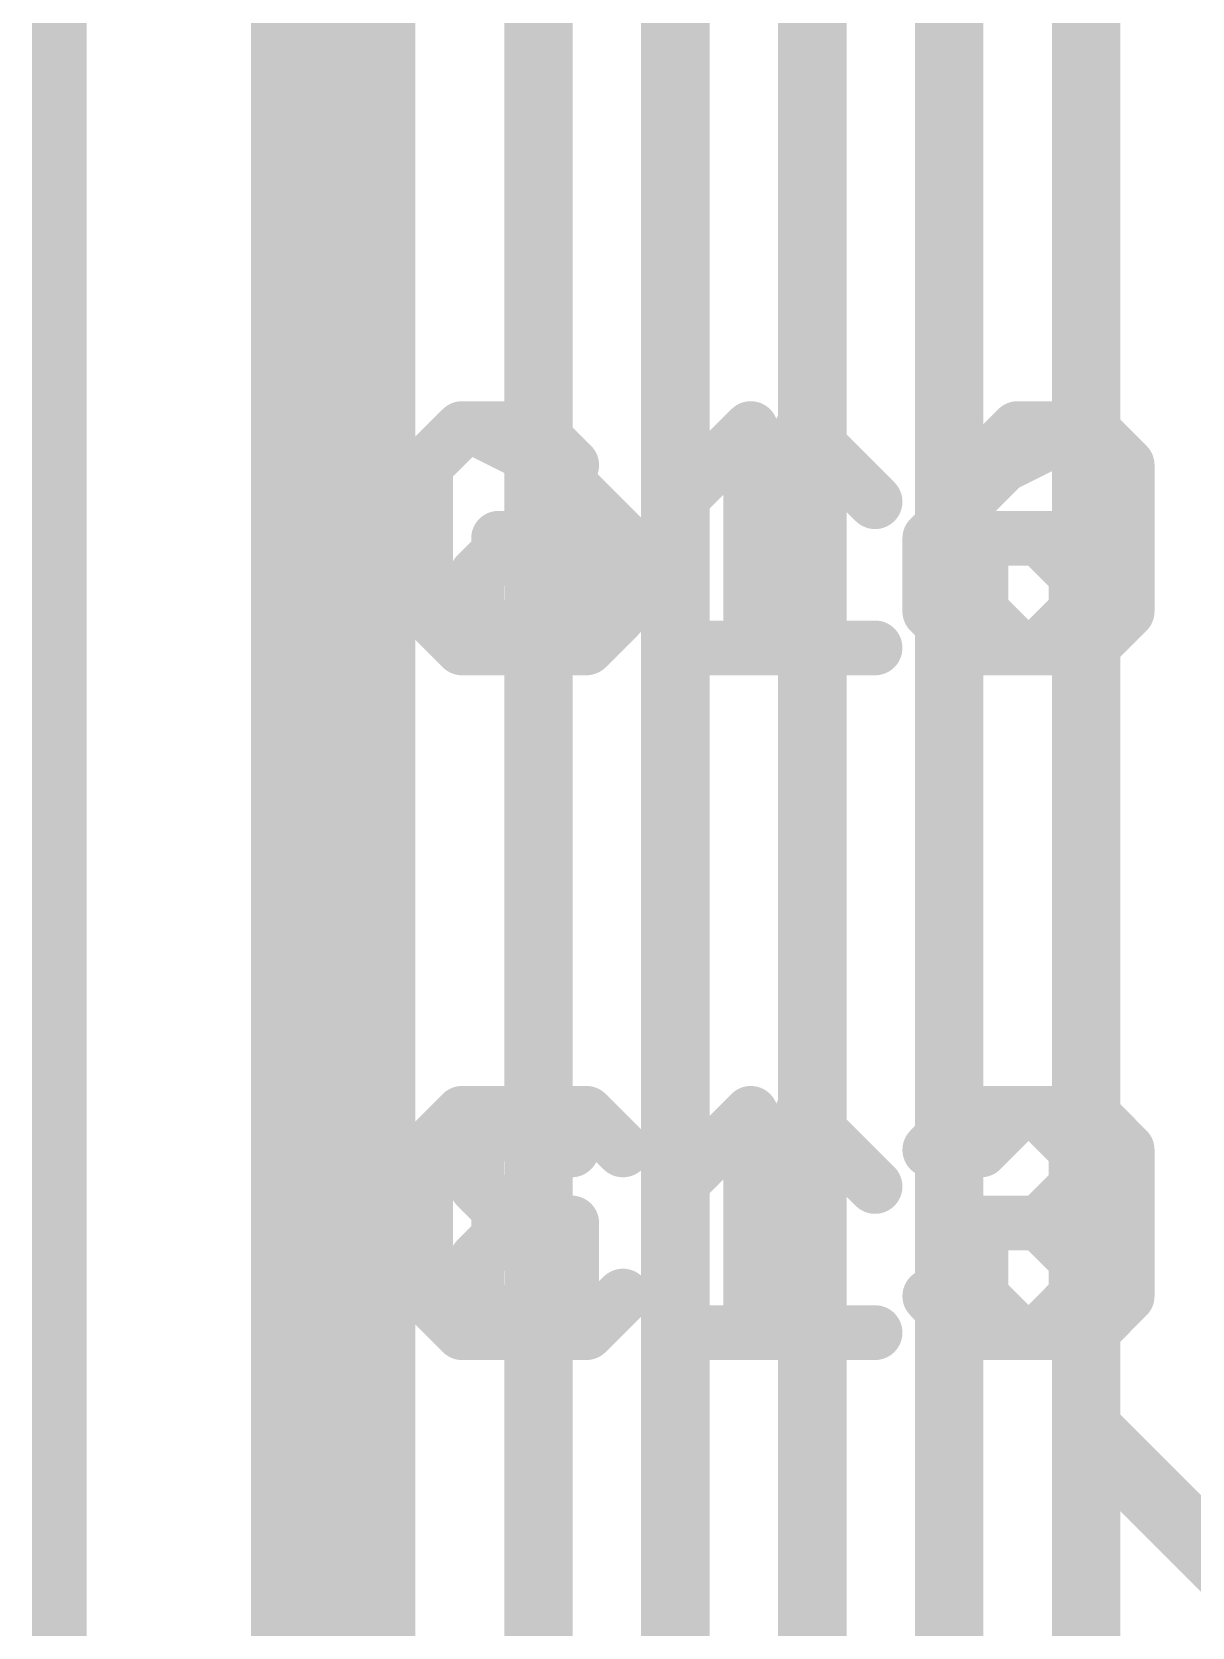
# Model space of a CAD drawing. Extents: x -1 to 106, y -18 to 72.
# Drawn here: x 31.39 to 35.7, y 35.59 to 41.5 of the extents above; entities that cross this region are included whole.
import ezdxf

# ---------------------------------------------------------------- set-up
doc = ezdxf.new("R2010")
doc.units = 0
for name, color, linetype in [('1', 12, 'CONTINUOUS'), ('16', 132, 'CONTINUOUS'), ('20', 53, 'CONTINUOUS'), ('21', 41, 'CONTINUOUS'), ('22', 40, 'CONTINUOUS')]:
    doc.layers.add(name, color=color, linetype=linetype)

msp = doc.modelspace()

# ---------------------------------------------------------------- linework, layer by layer
at = {"layer": '1'}
for points, const_width in [([(35.306, 36.322), (35.306, 46.99)], 0.254), ([(34.798, 35.306), (34.798, 46.736)], 0.254), ([(34.29, 34.29), (34.29, 46.482)], 0.254), ([(33.782, 32.766), (33.782, 46.228)], 0.254), ([(33.274, 30.226), (33.274, 45.466)], 0.254), ([(32.512, 7.112), (32.512, 44.196)], 0.6096), ([(31.496, 1.27), (31.496, 43.434)], 0.2032), ([(35.814, 35.814), (35.306, 36.322)], 0.254), ([(40.386, 35.814), (35.814, 35.814)], 0.254)]:
    msp.add_lwpolyline(points, dxfattribs=dict(at, const_width=const_width))
at = {"layer": '1', "const_width": 0.127}
for points in [[(35.3509, 36.3669, 1), (35.2611, 36.2771)], [(35.2425, 36.322, 1), (35.3695, 36.322)], [(35.814, 35.8775, 1), (35.814, 35.7505)]]:
    msp.add_lwpolyline(points, format="xyb", dxfattribs=at)
at = {"layer": '16'}
for points, const_width in [([(32.512, 4.572), (32.512, 44.704)], 0.6096), ([(33.274, 8.382), (33.274, 43.688)], 0.254), ([(33.782, 10.922), (33.782, 43.434)], 0.254), ([(31.496, 43.434), (31.496, 1.27)], 0.2032), ([(34.29, 18.542), (34.29, 43.18)], 0.254), ([(34.798, 22.606), (34.798, 42.926)], 0.254), ([(35.306, 25.146), (35.306, 42.672)], 0.254)]:
    msp.add_lwpolyline(points, dxfattribs=dict(at, const_width=const_width))
at = {"layer": '20', "const_width": 0.2032}
msp.add_lwpolyline([(31.496, 43.434), (31.496, 1.27)], dxfattribs=at)
at = {"layer": '21', "const_width": 0.2032}
for points in [[(32.9906, 40.0311), (32.855, 39.8955)], [(33.2618, 40.0311), (32.9906, 40.0311)], [(33.3974, 39.8955), (33.2618, 40.0311)], [(33.7906, 39.7599), (34.0617, 40.0311)], [(34.0617, 40.0311), (34.0617, 39.2176)], [(35.2684, 40.0311), (34.9972, 39.8955)], [(32.855, 39.8955), (32.855, 39.3532)], [(34.9972, 39.8955), (34.7261, 39.6243)], [(33.3974, 39.6243), (33.1262, 39.6243)], [(33.3974, 39.3532), (33.3974, 39.6243)], [(34.7261, 39.6243), (34.7261, 39.3532)], [(35.1328, 39.6243), (34.7261, 39.6243)], [(35.2684, 39.4888), (35.1328, 39.6243)], [(35.2684, 39.3532), (35.2684, 39.4888)], [(32.855, 39.3532), (32.9906, 39.2176)], [(33.2618, 39.2176), (33.3974, 39.3532)], [(34.7261, 39.3532), (34.8617, 39.2176)], [(35.1328, 39.2176), (35.2684, 39.3532)], [(32.9906, 39.2176), (33.2618, 39.2176)], [(33.7906, 39.2176), (34.3329, 39.2176)], [(34.8617, 39.2176), (35.1328, 39.2176)], [(32.9906, 37.4911), (32.855, 37.3555)], [(33.2618, 37.4911), (32.9906, 37.4911)], [(33.3974, 37.3555), (33.2618, 37.4911)], [(33.7906, 37.2199), (34.0617, 37.4911)], [(34.0617, 37.4911), (34.0617, 36.6776)], [(34.7261, 37.3555), (34.8617, 37.4911)], [(34.8617, 37.4911), (35.1328, 37.4911)], [(35.1328, 37.4911), (35.2684, 37.3555)], [(32.855, 37.3555), (32.855, 36.8132)], [(35.2684, 37.3555), (35.2684, 37.2199)], [(35.2684, 37.2199), (35.1328, 37.0843)], [(33.3974, 37.0843), (33.1262, 37.0843)], [(33.3974, 36.8132), (33.3974, 37.0843)], [(35.1328, 37.0843), (34.9972, 37.0843)], [(35.1328, 37.0843), (35.2684, 36.9488)], [(35.2684, 36.9488), (35.2684, 36.8132)], [(32.855, 36.8132), (32.9906, 36.6776)], [(33.2618, 36.6776), (33.3974, 36.8132)], [(34.8617, 36.6776), (34.7261, 36.8132)], [(35.2684, 36.8132), (35.1328, 36.6776)], [(32.9906, 36.6776), (33.2618, 36.6776)], [(33.7906, 36.6776), (34.3329, 36.6776)], [(35.1328, 36.6776), (34.8617, 36.6776)]]:
    msp.add_lwpolyline(points, dxfattribs=at)
at = {"layer": '21', "const_width": 0.1016}
for points in [[(32.9906, 40.0819, 1), (32.9906, 39.9803)], [(33.0265, 39.9952, 1), (32.9547, 40.067)], [(33.2977, 40.067, 1), (33.2259, 39.9952)], [(33.2618, 39.9803, 1), (33.2618, 40.0819)], [(34.1125, 40.0311, 1), (34.0109, 40.0311)], [(34.0976, 39.9952, 1), (34.0258, 40.067)], [(35.2911, 39.9857, 1), (35.2457, 40.0765)], [(32.9058, 39.8955, 1), (32.8042, 39.8955)], [(32.8191, 39.9314, 1), (32.891, 39.8596)], [(33.3615, 39.8596, 1), (33.4333, 39.9314)], [(34.9745, 39.9409, 1), (35.02, 39.8501)], [(35.0332, 39.8596, 1), (34.9613, 39.9314)], [(33.7546, 39.7958, 1), (33.8265, 39.724)], [(33.1262, 39.6751, 1), (33.1262, 39.5735)], [(33.4482, 39.6243, 1), (33.3466, 39.6243)], [(33.3974, 39.5735, 1), (33.3974, 39.6751)], [(34.7769, 39.6243, 1), (34.6753, 39.6243)], [(34.7261, 39.6751, 1), (34.7261, 39.5735)], [(34.6902, 39.6603, 1), (34.762, 39.5884)], [(35.1687, 39.6603, 1), (35.0969, 39.5884)], [(35.1328, 39.5735, 1), (35.1328, 39.6751)], [(35.3192, 39.4888, 1), (35.2176, 39.4888)], [(35.2325, 39.4528, 1), (35.3043, 39.5247)], [(32.891, 39.3891, 1), (32.8191, 39.3173)], [(33.4333, 39.3173, 1), (33.3615, 39.3891)], [(34.762, 39.3891, 1), (34.6902, 39.3173)], [(35.3043, 39.3173, 1), (35.2325, 39.3891)], [(32.8042, 39.3532, 1), (32.9058, 39.3532)], [(33.3466, 39.3532, 1), (33.4482, 39.3532)], [(34.6753, 39.3532, 1), (34.7769, 39.3532)], [(35.2176, 39.3532, 1), (35.3192, 39.3532)], [(32.9906, 39.2684, 1), (32.9906, 39.1668)], [(32.9547, 39.1817, 1), (33.0265, 39.2535)], [(33.2259, 39.2535, 1), (33.2977, 39.1817)], [(33.2618, 39.1668, 1), (33.2618, 39.2684)], [(33.7906, 39.2684, 1), (33.7906, 39.1668)], [(34.3329, 39.1668, 1), (34.3329, 39.2684)], [(34.8617, 39.2684, 1), (34.8617, 39.1668)], [(34.8257, 39.1817, 1), (34.8976, 39.2535)], [(35.0969, 39.2535, 1), (35.1687, 39.1817)], [(35.1328, 39.1668, 1), (35.1328, 39.2684)], [(34.0109, 39.2176, 1), (34.1125, 39.2176)], [(32.9906, 37.5419, 1), (32.9906, 37.4403)], [(33.0265, 37.4552, 1), (32.9547, 37.527)], [(33.2977, 37.527, 1), (33.2259, 37.4552)], [(33.2618, 37.4403, 1), (33.2618, 37.5419)], [(34.1125, 37.4911, 1), (34.0109, 37.4911)], [(34.0976, 37.4552, 1), (34.0258, 37.527)], [(34.8617, 37.5419, 1), (34.8617, 37.4403)], [(34.8976, 37.4552, 1), (34.8257, 37.527)], [(35.1687, 37.527, 1), (35.0969, 37.4552)], [(35.1328, 37.4403, 1), (35.1328, 37.5419)], [(32.9058, 37.3555, 1), (32.8042, 37.3555)], [(35.3192, 37.3555, 1), (35.2176, 37.3555)], [(32.8191, 37.3914, 1), (32.891, 37.3196)], [(33.3615, 37.3196, 1), (33.4333, 37.3914)], [(34.6902, 37.3914, 1), (34.762, 37.3196)], [(35.2325, 37.3196, 1), (35.3043, 37.3914)], [(33.7546, 37.2558, 1), (33.8265, 37.184)], [(35.3043, 37.184, 1), (35.2325, 37.2558)], [(35.2176, 37.2199, 1), (35.3192, 37.2199)], [(33.1262, 37.1351, 1), (33.1262, 37.0335)], [(33.4482, 37.0843, 1), (33.3466, 37.0843)], [(33.3974, 37.0335, 1), (33.3974, 37.1351)], [(34.9972, 37.1351, 1), (34.9972, 37.0335)], [(35.1687, 37.1203, 1), (35.0969, 37.0484)], [(35.0969, 37.1203, 1), (35.1687, 37.0484)], [(35.1328, 37.0335, 1), (35.1328, 37.1351)], [(35.3192, 36.9488, 1), (35.2176, 36.9488)], [(35.2325, 36.9128, 1), (35.3043, 36.9847)], [(32.891, 36.8491, 1), (32.8191, 36.7773)], [(33.4333, 36.7773, 1), (33.3615, 36.8491)], [(34.762, 36.8491, 1), (34.6902, 36.7773)], [(35.3043, 36.7773, 1), (35.2325, 36.8491)], [(32.8042, 36.8132, 1), (32.9058, 36.8132)], [(33.3466, 36.8132, 1), (33.4482, 36.8132)], [(35.2176, 36.8132, 1), (35.3192, 36.8132)], [(32.9906, 36.7284, 1), (32.9906, 36.6268)], [(32.9547, 36.6417, 1), (33.0265, 36.7135)], [(33.2259, 36.7135, 1), (33.2977, 36.6417)], [(33.2618, 36.6268, 1), (33.2618, 36.7284)], [(33.7906, 36.7284, 1), (33.7906, 36.6268)], [(34.3329, 36.6268, 1), (34.3329, 36.7284)], [(34.8617, 36.7284, 1), (34.8617, 36.6268)], [(34.8257, 36.6417, 1), (34.8976, 36.7135)], [(35.0969, 36.7135, 1), (35.1687, 36.6417)], [(35.1328, 36.6268, 1), (35.1328, 36.7284)], [(34.0109, 36.6776, 1), (34.1125, 36.6776)]]:
    msp.add_lwpolyline(points, format="xyb", dxfattribs=at)
at = {"layer": '22', "const_width": 0.2032}
for points in [[(33.045, 40.0311), (33.3162, 39.8955)], [(34.5229, 39.7599), (34.2517, 40.0311)], [(34.2517, 40.0311), (34.2517, 39.2176)], [(34.9161, 39.8955), (35.0517, 40.0311)], [(35.0517, 40.0311), (35.3228, 40.0311)], [(35.3228, 40.0311), (35.4584, 39.8955)], [(33.3162, 39.8955), (33.5874, 39.6243)], [(35.4584, 39.8955), (35.4584, 39.3532)], [(33.045, 39.4888), (33.1806, 39.6243)], [(33.1806, 39.6243), (33.5874, 39.6243)], [(33.5874, 39.6243), (33.5874, 39.3532)], [(34.9161, 39.3532), (34.9161, 39.6243)], [(34.9161, 39.6243), (35.1872, 39.6243)], [(33.045, 39.3532), (33.045, 39.4888)], [(33.1806, 39.2176), (33.045, 39.3532)], [(33.5874, 39.3532), (33.4518, 39.2176)], [(35.0517, 39.2176), (34.9161, 39.3532)], [(35.4584, 39.3532), (35.3228, 39.2176)], [(33.4518, 39.2176), (33.1806, 39.2176)], [(34.5229, 39.2176), (33.9806, 39.2176)], [(35.3228, 39.2176), (35.0517, 39.2176)], [(33.1806, 37.4911), (33.045, 37.3555)], [(33.4518, 37.4911), (33.1806, 37.4911)], [(33.5874, 37.3555), (33.4518, 37.4911)], [(34.5229, 37.2199), (34.2517, 37.4911)], [(34.2517, 37.4911), (34.2517, 36.6776)], [(34.9161, 37.3555), (35.0517, 37.4911)], [(35.0517, 37.4911), (35.3228, 37.4911)], [(35.3228, 37.4911), (35.4584, 37.3555)], [(33.045, 37.3555), (33.045, 37.2199)], [(35.4584, 37.3555), (35.4584, 36.8132)], [(33.045, 37.2199), (33.1806, 37.0843)], [(33.1806, 37.0843), (33.045, 36.9488)], [(33.1806, 37.0843), (33.3162, 37.0843)], [(34.9161, 36.8132), (34.9161, 37.0843)], [(34.9161, 37.0843), (35.1872, 37.0843)], [(33.045, 36.9488), (33.045, 36.8132)], [(33.045, 36.8132), (33.1806, 36.6776)], [(33.4518, 36.6776), (33.5874, 36.8132)], [(35.0517, 36.6776), (34.9161, 36.8132)], [(35.4584, 36.8132), (35.3228, 36.6776)], [(33.1806, 36.6776), (33.4518, 36.6776)], [(34.5229, 36.6776), (33.9806, 36.6776)], [(35.3228, 36.6776), (35.0517, 36.6776)]]:
    msp.add_lwpolyline(points, dxfattribs=at)
at = {"layer": '22', "const_width": 0.1016}
for points in [[(33.0678, 40.0765, 1), (33.0223, 39.9857)], [(34.2876, 40.067, 1), (34.2158, 39.9952)], [(34.3025, 40.0311, 1), (34.2009, 40.0311)], [(35.0517, 40.0819, 1), (35.0517, 39.9803)], [(35.0876, 39.9952, 1), (35.0157, 40.067)], [(35.3587, 40.067, 1), (35.2869, 39.9952)], [(35.3228, 39.9803, 1), (35.3228, 40.0819)], [(33.3521, 39.9314, 1), (33.2803, 39.8596)], [(33.2935, 39.8501, 1), (33.3389, 39.9409)], [(34.8802, 39.9314, 1), (34.952, 39.8596)], [(35.5092, 39.8955, 1), (35.4076, 39.8955)], [(35.4225, 39.8596, 1), (35.4943, 39.9314)], [(34.487, 39.724, 1), (34.5588, 39.7958)], [(33.1806, 39.6751, 1), (33.1806, 39.5735)], [(33.2165, 39.5884, 1), (33.1447, 39.6603)], [(33.6382, 39.6243, 1), (33.5366, 39.6243)], [(33.5514, 39.5884, 1), (33.6233, 39.6603)], [(33.5874, 39.5735, 1), (33.5874, 39.6751)], [(34.9669, 39.6243, 1), (34.8653, 39.6243)], [(34.9161, 39.6751, 1), (34.9161, 39.5735)], [(35.1872, 39.5735, 1), (35.1872, 39.6751)], [(33.0958, 39.4888, 1), (32.9942, 39.4888)], [(33.0091, 39.5247, 1), (33.081, 39.4528)], [(33.081, 39.3891, 1), (33.0091, 39.3173)], [(33.6233, 39.3173, 1), (33.5514, 39.3891)], [(34.952, 39.3891, 1), (34.8802, 39.3173)], [(35.4943, 39.3173, 1), (35.4225, 39.3891)], [(32.9942, 39.3532, 1), (33.0958, 39.3532)], [(33.5366, 39.3532, 1), (33.6382, 39.3532)], [(34.8653, 39.3532, 1), (34.9669, 39.3532)], [(35.4076, 39.3532, 1), (35.5092, 39.3532)], [(33.1806, 39.2684, 1), (33.1806, 39.1668)], [(33.1447, 39.1817, 1), (33.2165, 39.2535)], [(33.4159, 39.2535, 1), (33.4877, 39.1817)], [(33.4518, 39.1668, 1), (33.4518, 39.2684)], [(33.9806, 39.2684, 1), (33.9806, 39.1668)], [(34.5229, 39.1668, 1), (34.5229, 39.2684)], [(35.0517, 39.2684, 1), (35.0517, 39.1668)], [(35.0157, 39.1817, 1), (35.0876, 39.2535)], [(35.2869, 39.2535, 1), (35.3587, 39.1817)], [(35.3228, 39.1668, 1), (35.3228, 39.2684)], [(34.2009, 39.2176, 1), (34.3025, 39.2176)], [(33.1806, 37.5419, 1), (33.1806, 37.4403)], [(33.2165, 37.4552, 1), (33.1447, 37.527)], [(33.4877, 37.527, 1), (33.4159, 37.4552)], [(33.4518, 37.4403, 1), (33.4518, 37.5419)], [(34.2876, 37.527, 1), (34.2158, 37.4552)], [(34.3025, 37.4911, 1), (34.2009, 37.4911)], [(35.0517, 37.5419, 1), (35.0517, 37.4403)], [(35.0876, 37.4552, 1), (35.0157, 37.527)], [(35.3587, 37.527, 1), (35.2869, 37.4552)], [(35.3228, 37.4403, 1), (35.3228, 37.5419)], [(33.0958, 37.3555, 1), (32.9942, 37.3555)], [(35.5092, 37.3555, 1), (35.4076, 37.3555)], [(33.0091, 37.3914, 1), (33.081, 37.3196)], [(33.5514, 37.3196, 1), (33.6233, 37.3914)], [(34.8802, 37.3914, 1), (34.952, 37.3196)], [(35.4225, 37.3196, 1), (35.4943, 37.3914)], [(33.081, 37.2558, 1), (33.0091, 37.184)], [(34.487, 37.184, 1), (34.5588, 37.2558)], [(32.9942, 37.2199, 1), (33.0958, 37.2199)], [(33.1806, 37.1351, 1), (33.1806, 37.0335)], [(33.2165, 37.0484, 1), (33.1447, 37.1203)], [(33.1447, 37.0484, 1), (33.2165, 37.1203)], [(33.3162, 37.0335, 1), (33.3162, 37.1351)], [(34.9669, 37.0843, 1), (34.8653, 37.0843)], [(34.9161, 37.1351, 1), (34.9161, 37.0335)], [(35.1872, 37.0335, 1), (35.1872, 37.1351)], [(33.0958, 36.9488, 1), (32.9942, 36.9488)], [(33.0091, 36.9847, 1), (33.081, 36.9128)], [(33.081, 36.8491, 1), (33.0091, 36.7773)], [(33.6233, 36.7773, 1), (33.5514, 36.8491)], [(34.952, 36.8491, 1), (34.8802, 36.7773)], [(35.4943, 36.7773, 1), (35.4225, 36.8491)], [(32.9942, 36.8132, 1), (33.0958, 36.8132)], [(34.8653, 36.8132, 1), (34.9669, 36.8132)], [(35.4076, 36.8132, 1), (35.5092, 36.8132)], [(33.1806, 36.7284, 1), (33.1806, 36.6268)], [(33.1447, 36.6417, 1), (33.2165, 36.7135)], [(33.4159, 36.7135, 1), (33.4877, 36.6417)], [(33.4518, 36.6268, 1), (33.4518, 36.7284)], [(33.9806, 36.7284, 1), (33.9806, 36.6268)], [(34.5229, 36.6268, 1), (34.5229, 36.7284)], [(35.0517, 36.7284, 1), (35.0517, 36.6268)], [(35.0157, 36.6417, 1), (35.0876, 36.7135)], [(35.2869, 36.7135, 1), (35.3587, 36.6417)], [(35.3228, 36.6268, 1), (35.3228, 36.7284)], [(34.2009, 36.6776, 1), (34.3025, 36.6776)]]:
    msp.add_lwpolyline(points, format="xyb", dxfattribs=at)

doc.saveas('drawing.dxf')
